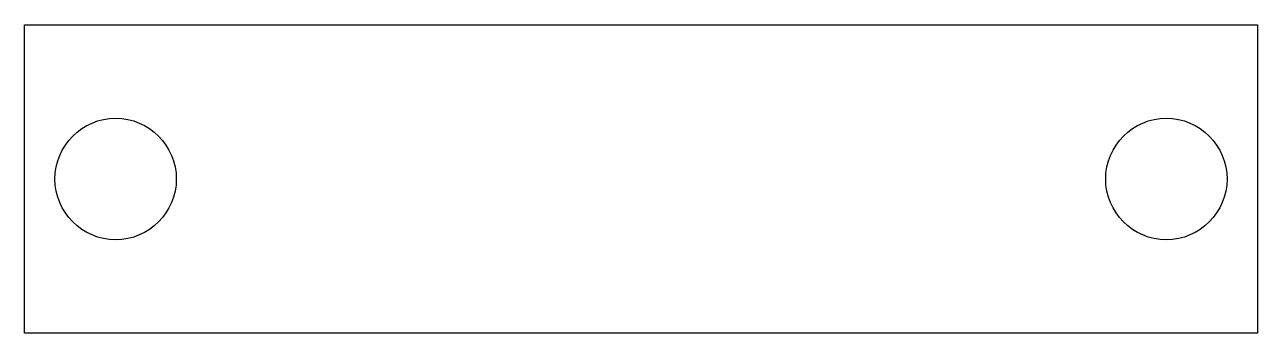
# Model space of a CAD drawing. Header units: millimetres. Extents: x -51 to 51, y -13 to 13.
import ezdxf

# ---------------------------------------------------------------- set-up
doc = ezdxf.new("R2010")
doc.units = ezdxf.units.MM

msp = doc.modelspace()

# ---------------------------------------------------------------- linework, layer by layer
at = {"color": 7, "linetype": 'Continuous', "lineweight": 25}
for p, q in [((-50.8, -12.7), (-50.8, 12.7)), ((-50.8, 12.7), (50.8, 12.7)), ((50.8, 12.7), (50.8, -12.7)), ((50.8, -12.7), (-50.8, -12.7))]:
    msp.add_line(p, q, dxfattribs=at)
for centre in [(-43.3, 0), (43.3, 0)]:
    msp.add_circle(centre, 5, dxfattribs=at)

doc.saveas('drawing.dxf')
